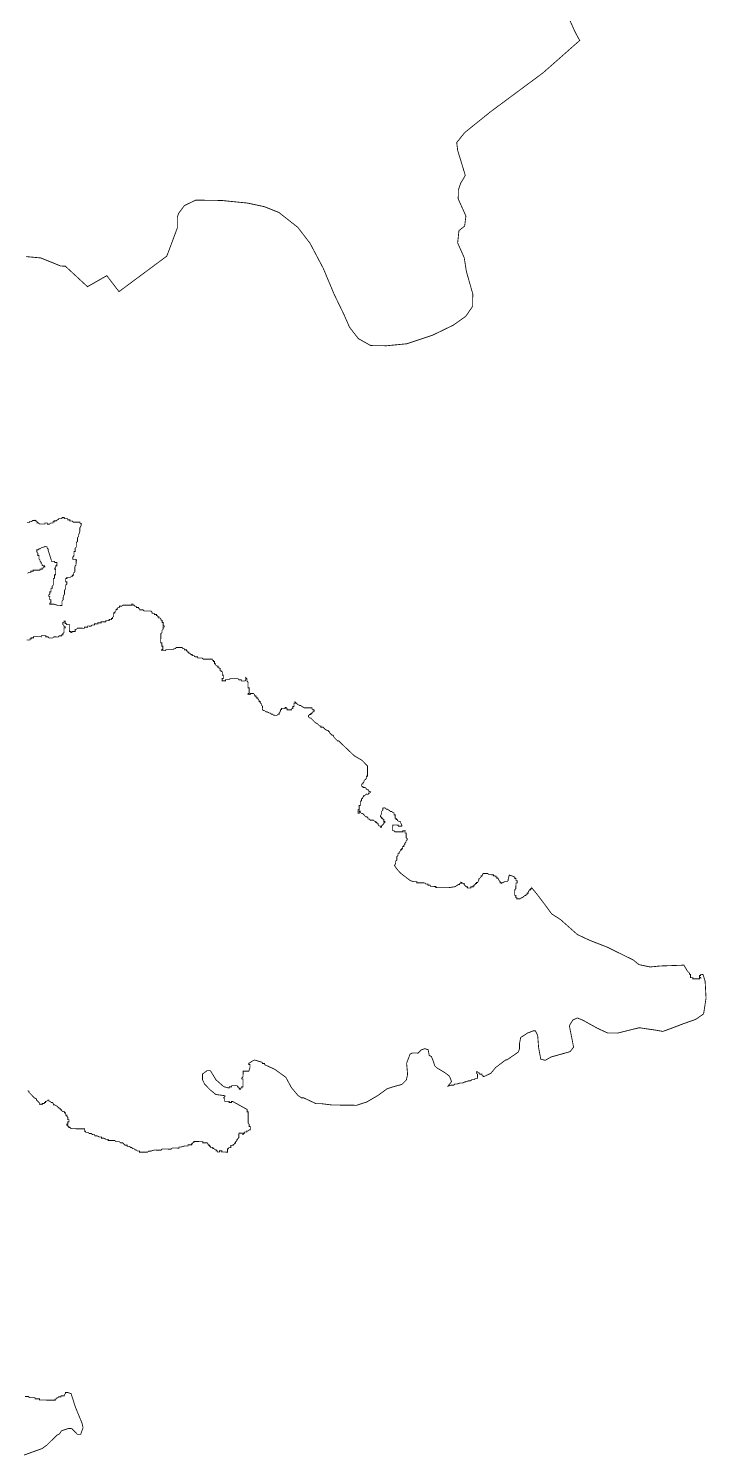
# Model space of a CAD drawing. Header units: metres. Extents: x 257673 to 289848, y 2129691 to 2228029.
# Drawn here: x 270750 to 273144, y 2138615 to 2143651 of the extents above; entities that cross this region are included whole.
import ezdxf

# ---------------------------------------------------------------- set-up
doc = ezdxf.new("R2010")
doc.units = ezdxf.units.M
doc.header["$MEASUREMENT"] = 0
doc.layers.add('HAZARDS LINE', color=1, linetype='Continuous')

msp = doc.modelspace()

# ---------------------------------------------------------------- linework, layer by layer
at = {"layer": 'HAZARDS LINE', "lineweight": 18}
for points in [[(272637.8, 2143732.6, 2.98, 2.98, 0), (272680.4, 2143638, 2.98, 2.98, 0), (272696.2, 2143609.1, 2.98, 2.98, 0), (272567.4, 2143495.3, 2.98, 2.98, 0), (272382.7, 2143358.4, 2.98, 2.98, 0), (272290.2, 2143284, 2.98, 2.98, 0), (272261.9, 2143248.6, 2.98, 2.98, 0), (272265.5, 2143220.7, 2.98, 2.98, 0), (272292.3, 2143132.8, 2.98, 2.98, 0), (272276, 2143105.2, 2.98, 2.98, 0), (272267.7, 2143081.4, 2.98, 2.98, 0), (272267.3, 2143049.6, 2.98, 2.98, 0), (272294.4, 2142989.5, 2.98, 2.98, 0), (272290, 2142953.8, 2.98, 2.98, 0), (272269.9, 2142938.1, 2.98, 2.98, 0), (272265.3, 2142894.4, 2.98, 2.98, 0), (272288.5, 2142842.4, 2.98, 2.98, 0), (272295.9, 2142794.6, 2.98, 2.98, 0), (272318.7, 2142714.7, 2.98, 2.98, 0), (272318.2, 2142670.9, 2.98, 2.98, 0), (272293.8, 2142635.4, 2.98, 2.98, 0), (272249.7, 2142604.2, 2.98, 2.98, 0), (272177.6, 2142569.3, 2.98, 2.98, 0), (272085.7, 2142538.6, 2.98, 2.98, 0), (272014, 2142531.6, 2.98, 2.98, 0), (271958.4, 2142532.3, 2.98, 2.98, 0), (271914.9, 2142556.7, 2.98, 2.98, 0), (271883.6, 2142596.9, 2.98, 2.98, 0), (271864.3, 2142640.9, 2.98, 2.98, 0), (271829.4, 2142713, 2.98, 2.98, 0), (271790.8, 2142805, 2.98, 2.98, 0), (271744.2, 2142893.1, 2.98, 2.98, 0), (271701.1, 2142949.4, 2.98, 2.98, 0), (271634.2, 2143002, 2.98, 2.98, 0), (271582.7, 2143022.5, 2.98, 2.98, 0), (271523.2, 2143035.2, 2.98, 2.98, 0), (271431.8, 2143044.4, 2.98, 2.98, 0), (271340.4, 2143045.5, 2.98, 2.98, 0), (271300.3, 2143026.1, 2.98, 2.98, 0), (271280.1, 2142998.6, 2.98, 2.98, 0), (271275.9, 2142986.7, 2.98, 2.98, 0), (271275.4, 2142946.9, 2.98, 2.98, 0), (271254.8, 2142891.4, 2.98, 2.98, 0), (271238.4, 2142847.9, 2.98, 2.98, 0), (271069.7, 2142722.7, 2.98, 2.98, 0), (271026.6, 2142779, 2.98, 2.98, 0), (270958.5, 2142740.1, 2.98, 2.98, 0), (270879.9, 2142812.7, 2.98, 2.98, 0), (270864, 2142812.9, 2.98, 2.98, 0), (270844.2, 2142821.1, 2.98, 2.98, 0), (270792.7, 2142841.7, 2.98, 2.98, 0), (270741.1, 2142846.3, 2.98, 2.98, 0)], [(270745, 2141907.2, 2.98, 2.98, 0), (270752.9, 2141907.1, 2.98, 2.98, 0), (270753, 2141911.1, 2.98, 2.98, 0), (270760.9, 2141911, 2.98, 2.98, 0), (270765, 2141914.9, 2.98, 2.98, 0), (270776.9, 2141914.8, 2.98, 2.98, 0), (270776.8, 2141910.8, 2.98, 2.98, 0), (270780.8, 2141910.8, 2.98, 2.98, 0), (270780.8, 2141906.8, 2.98, 2.98, 0), (270784.7, 2141906.7, 2.98, 2.98, 0), (270788.7, 2141902.7, 2.98, 2.98, 0), (270808.6, 2141902.5, 2.98, 2.98, 0), (270808.6, 2141906.4, 2.98, 2.98, 0), (270816.6, 2141906.3, 2.98, 2.98, 0), (270816.5, 2141902.3, 2.98, 2.98, 0), (270824.5, 2141902.2, 2.98, 2.98, 0), (270828.5, 2141906.2, 2.98, 2.98, 0), (270836.4, 2141906.1, 2.98, 2.98, 0), (270836.5, 2141910.1, 2.98, 2.98, 0), (270840.5, 2141910, 2.98, 2.98, 0), (270840.5, 2141914, 2.98, 2.98, 0), (270848.5, 2141913.9, 2.98, 2.98, 0), (270852.5, 2141917.8, 2.98, 2.98, 0), (270856.5, 2141917.8, 2.98, 2.98, 0), (270856.5, 2141921.7, 2.98, 2.98, 0), (270868.5, 2141921.6, 2.98, 2.98, 0), (270868.5, 2141925.6, 2.98, 2.98, 0), (270876.5, 2141925.5, 2.98, 2.98, 0), (270876.4, 2141921.5, 2.98, 2.98, 0), (270888.4, 2141921.3, 2.98, 2.98, 0), (270888.3, 2141917.3, 2.98, 2.98, 0), (270896.3, 2141917.2, 2.98, 2.98, 0), (270896.2, 2141913.3, 2.98, 2.98, 0), (270904.2, 2141913.2, 2.98, 2.98, 0), (270908.1, 2141909.1, 2.98, 2.98, 0), (270932, 2141908.8, 2.98, 2.98, 0), (270931.9, 2141904.8, 2.98, 2.98, 0), (270935.9, 2141904.8, 2.98, 2.98, 0), (270935.8, 2141896.8, 2.98, 2.98, 0), (270931.7, 2141888.9, 2.98, 2.98, 0), (270931.6, 2141877, 2.98, 2.98, 0), (270927.4, 2141865.1, 2.98, 2.98, 0), (270927.4, 2141861.1, 2.98, 2.98, 0), (270923.3, 2141853.2, 2.98, 2.98, 0), (270923.1, 2141841.3, 2.98, 2.98, 0), (270919.1, 2141837.4, 2.98, 2.98, 0), (270918.9, 2141821.5, 2.98, 2.98, 0), (270914.9, 2141817.5, 2.98, 2.98, 0), (270914.7, 2141805.6, 2.98, 2.98, 0), (270910.7, 2141805.7, 2.98, 2.98, 0), (270910.5, 2141789.7, 2.98, 2.98, 0), (270906.5, 2141785.8, 2.98, 2.98, 0), (270906.4, 2141777.9, 2.98, 2.98, 0), (270918.3, 2141777.7, 2.98, 2.98, 0), (270918.1, 2141757.8, 2.98, 2.98, 0), (270914.1, 2141753.9, 2.98, 2.98, 0), (270913.8, 2141734, 2.98, 2.98, 0), (270909.8, 2141730.1, 2.98, 2.98, 0), (270909.7, 2141722.1, 2.98, 2.98, 0), (270905.7, 2141722.2, 2.98, 2.98, 0), (270905.7, 2141718.2, 2.98, 2.98, 0), (270901.7, 2141718.2, 2.98, 2.98, 0), (270897.6, 2141714.3, 2.98, 2.98, 0), (270885.7, 2141714.5, 2.98, 2.98, 0), (270885.7, 2141710.5, 2.98, 2.98, 0), (270881.7, 2141710.5, 2.98, 2.98, 0), (270881.5, 2141698.6, 2.98, 2.98, 0), (270885.5, 2141698.5, 2.98, 2.98, 0), (270885.4, 2141690.6, 2.98, 2.98, 0), (270881.4, 2141686.7, 2.98, 2.98, 0), (270881.2, 2141674.7, 2.98, 2.98, 0), (270877.1, 2141666.8, 2.98, 2.98, 0), (270877, 2141654.9, 2.98, 2.98, 0), (270872.9, 2141647, 2.98, 2.98, 0), (270872.8, 2141635, 2.98, 2.98, 0), (270868.7, 2141631.1, 2.98, 2.98, 0), (270868.5, 2141615.2, 2.98, 2.98, 0), (270852.6, 2141615.4, 2.98, 2.98, 0), (270840.7, 2141619.5, 2.98, 2.98, 0), (270824.8, 2141619.7, 2.98, 2.98, 0), (270824.9, 2141623.7, 2.98, 2.98, 0), (270828.9, 2141623.7, 2.98, 2.98, 0), (270829, 2141635.6, 2.98, 2.98, 0), (270825, 2141635.7, 2.98, 2.98, 0), (270825.2, 2141647.6, 2.98, 2.98, 0), (270821.2, 2141647.6, 2.98, 2.98, 0), (270821.3, 2141651.6, 2.98, 2.98, 0), (270825.3, 2141655.5, 2.98, 2.98, 0), (270825.4, 2141663.5, 2.98, 2.98, 0), (270829.4, 2141663.5, 2.98, 2.98, 0), (270829.5, 2141675.4, 2.98, 2.98, 0), (270833.5, 2141675.3, 2.98, 2.98, 0), (270833.6, 2141683.3, 2.98, 2.98, 0), (270837.6, 2141687.2, 2.98, 2.98, 0), (270837.9, 2141711.1, 2.98, 2.98, 0), (270841.9, 2141711, 2.98, 2.98, 0), (270842.1, 2141723, 2.98, 2.98, 0), (270846, 2141722.9, 2.98, 2.98, 0), (270846.3, 2141742.8, 2.98, 2.98, 0), (270842.3, 2141742.9, 2.98, 2.98, 0), (270842.4, 2141746.8, 2.98, 2.98, 0), (270846.3, 2141746.8, 2.98, 2.98, 0), (270846.4, 2141754.7, 2.98, 2.98, 0), (270850.4, 2141754.7, 2.98, 2.98, 0), (270850.6, 2141766.6, 2.98, 2.98, 0), (270842.6, 2141766.7, 2.98, 2.98, 0), (270842.7, 2141770.7, 2.98, 2.98, 0), (270830.7, 2141770.9, 2.98, 2.98, 0), (270830.8, 2141774.8, 2.98, 2.98, 0), (270827, 2141786.8, 2.98, 2.98, 0), (270819.3, 2141810.8, 2.98, 2.98, 0), (270819.4, 2141814.8, 2.98, 2.98, 0), (270815.4, 2141818.8, 2.98, 2.98, 0), (270815.5, 2141822.8, 2.98, 2.98, 0), (270807.5, 2141822.9, 2.98, 2.98, 0), (270799.5, 2141819, 2.98, 2.98, 0), (270795.6, 2141819.1, 2.98, 2.98, 0), (270791.5, 2141815.1, 2.98, 2.98, 0), (270787.5, 2141815.2, 2.98, 2.98, 0), (270783.5, 2141811.3, 2.98, 2.98, 0), (270779.5, 2141811.3, 2.98, 2.98, 0), (270779.4, 2141803.4, 2.98, 2.98, 0), (270783.4, 2141799.3, 2.98, 2.98, 0), (270783.3, 2141791.4, 2.98, 2.98, 0), (270787.2, 2141791.3, 2.98, 2.98, 0), (270787.1, 2141779.4, 2.98, 2.98, 0), (270791, 2141775.4, 2.98, 2.98, 0), (270791, 2141771.4, 2.98, 2.98, 0), (270794.9, 2141767.3, 2.98, 2.98, 0), (270794.8, 2141763.4, 2.98, 2.98, 0), (270798.8, 2141759.3, 2.98, 2.98, 0), (270798.7, 2141755.4, 2.98, 2.98, 0), (270806.7, 2141755.3, 2.98, 2.98, 0), (270806.6, 2141751.3, 2.98, 2.98, 0), (270802.6, 2141751.3, 2.98, 2.98, 0), (270802.6, 2141747.4, 2.98, 2.98, 0), (270798.6, 2141747.4, 2.98, 2.98, 0), (270798.6, 2141743.4, 2.98, 2.98, 0), (270790.6, 2141743.5, 2.98, 2.98, 0), (270790.6, 2141739.5, 2.98, 2.98, 0), (270766.7, 2141739.9, 2.98, 2.98, 0), (270766.6, 2141735.9, 2.98, 2.98, 0), (270758.7, 2141736, 2.98, 2.98, 0), (270758.6, 2141732, 2.98, 2.98, 0), (270750.7, 2141732.1, 2.98, 2.98, 0), (270746.7, 2141728.2, 2.98, 2.98, 0)], [(270743.6, 2141493.5, 2.98, 2.98, 0), (270755.6, 2141493.3, 2.98, 2.98, 0), (270755.6, 2141497.3, 2.98, 2.98, 0), (270759.6, 2141497.2, 2.98, 2.98, 0), (270759.7, 2141501.2, 2.98, 2.98, 0), (270767.6, 2141501.1, 2.98, 2.98, 0), (270767.7, 2141505.1, 2.98, 2.98, 0), (270795.5, 2141504.7, 2.98, 2.98, 0), (270795.6, 2141508.7, 2.98, 2.98, 0), (270811.5, 2141508.5, 2.98, 2.98, 0), (270811.4, 2141504.5, 2.98, 2.98, 0), (270819.4, 2141504.4, 2.98, 2.98, 0), (270823.3, 2141500.4, 2.98, 2.98, 0), (270835.2, 2141500.2, 2.98, 2.98, 0), (270839.3, 2141504.2, 2.98, 2.98, 0), (270855.2, 2141504, 2.98, 2.98, 0), (270859.2, 2141507.9, 2.98, 2.98, 0), (270867.2, 2141507.8, 2.98, 2.98, 0), (270867.2, 2141511.8, 2.98, 2.98, 0), (270871.2, 2141511.7, 2.98, 2.98, 0), (270871.2, 2141515.7, 2.98, 2.98, 0), (270875.3, 2141519.6, 2.98, 2.98, 0), (270875.5, 2141535.5, 2.98, 2.98, 0), (270879.4, 2141535.5, 2.98, 2.98, 0), (270879.5, 2141539.5, 2.98, 2.98, 0), (270875.5, 2141539.5, 2.98, 2.98, 0), (270875.6, 2141543.5, 2.98, 2.98, 0), (270871.6, 2141547.5, 2.98, 2.98, 0), (270871.7, 2141555.5, 2.98, 2.98, 0), (270875.7, 2141555.4, 2.98, 2.98, 0), (270875.8, 2141559.4, 2.98, 2.98, 0), (270879.7, 2141559.4, 2.98, 2.98, 0), (270879.6, 2141551.4, 2.98, 2.98, 0), (270883.6, 2141551.4, 2.98, 2.98, 0), (270883.6, 2141547.4, 2.98, 2.98, 0), (270895.5, 2141547.2, 2.98, 2.98, 0), (270895.2, 2141523.4, 2.98, 2.98, 0), (270899.2, 2141523.3, 2.98, 2.98, 0), (270899.1, 2141519.3, 2.98, 2.98, 0), (270903.1, 2141519.3, 2.98, 2.98, 0), (270903.2, 2141523.3, 2.98, 2.98, 0), (270915.1, 2141523.1, 2.98, 2.98, 0), (270915.2, 2141531.1, 2.98, 2.98, 0), (270919.2, 2141531, 2.98, 2.98, 0), (270923.2, 2141534.9, 2.98, 2.98, 0), (270947.1, 2141534.6, 2.98, 2.98, 0), (270947.1, 2141538.6, 2.98, 2.98, 0), (270959, 2141538.5, 2.98, 2.98, 0), (270959.1, 2141542.4, 2.98, 2.98, 0), (270971, 2141542.3, 2.98, 2.98, 0), (270975.1, 2141546.2, 2.98, 2.98, 0), (270983, 2141546.1, 2.98, 2.98, 0), (270983.1, 2141550.1, 2.98, 2.98, 0), (270995, 2141549.9, 2.98, 2.98, 0), (270995, 2141553.9, 2.98, 2.98, 0), (271007, 2141553.8, 2.98, 2.98, 0), (271007, 2141557.7, 2.98, 2.98, 0), (271022.9, 2141557.5, 2.98, 2.98, 0), (271023, 2141561.5, 2.98, 2.98, 0), (271034.9, 2141561.4, 2.98, 2.98, 0), (271035, 2141565.3, 2.98, 2.98, 0), (271042.9, 2141565.2, 2.98, 2.98, 0), (271043, 2141569.2, 2.98, 2.98, 0), (271047, 2141569.2, 2.98, 2.98, 0), (271047, 2141573.1, 2.98, 2.98, 0), (271051, 2141577.1, 2.98, 2.98, 0), (271051.2, 2141589, 2.98, 2.98, 0), (271055.2, 2141588.9, 2.98, 2.98, 0), (271055.2, 2141592.9, 2.98, 2.98, 0), (271059.2, 2141596.9, 2.98, 2.98, 0), (271059.3, 2141600.8, 2.98, 2.98, 0), (271063.3, 2141600.8, 2.98, 2.98, 0), (271063.3, 2141604.8, 2.98, 2.98, 0), (271067.4, 2141608.7, 2.98, 2.98, 0), (271071.3, 2141608.6, 2.98, 2.98, 0), (271071.4, 2141612.6, 2.98, 2.98, 0), (271079.3, 2141612.5, 2.98, 2.98, 0), (271083.4, 2141616.4, 2.98, 2.98, 0), (271115.2, 2141616, 2.98, 2.98, 0), (271115.2, 2141620, 2.98, 2.98, 0), (271119.2, 2141620, 2.98, 2.98, 0), (271119.2, 2141616, 2.98, 2.98, 0), (271123.1, 2141615.9, 2.98, 2.98, 0), (271127.1, 2141611.9, 2.98, 2.98, 0), (271131, 2141611.8, 2.98, 2.98, 0), (271131, 2141607.9, 2.98, 2.98, 0), (271139, 2141607.8, 2.98, 2.98, 0), (271138.9, 2141603.8, 2.98, 2.98, 0), (271142.9, 2141603.7, 2.98, 2.98, 0), (271142.8, 2141599.8, 2.98, 2.98, 0), (271154.8, 2141599.6, 2.98, 2.98, 0), (271158.7, 2141595.6, 2.98, 2.98, 0), (271182.6, 2141595.3, 2.98, 2.98, 0), (271186.5, 2141591.2, 2.98, 2.98, 0), (271186.4, 2141587.3, 2.98, 2.98, 0), (271194.4, 2141587.2, 2.98, 2.98, 0), (271194.3, 2141583.2, 2.98, 2.98, 0), (271202.3, 2141583.1, 2.98, 2.98, 0), (271202.2, 2141579.1, 2.98, 2.98, 0), (271206.2, 2141579.1, 2.98, 2.98, 0), (271206.2, 2141575.1, 2.98, 2.98, 0), (271210.1, 2141575, 2.98, 2.98, 0), (271210.1, 2141571, 2.98, 2.98, 0), (271214.1, 2141571, 2.98, 2.98, 0), (271218, 2141567, 2.98, 2.98, 0), (271217.9, 2141563, 2.98, 2.98, 0), (271221.9, 2141562.9, 2.98, 2.98, 0), (271221.8, 2141555, 2.98, 2.98, 0), (271225.8, 2141554.9, 2.98, 2.98, 0), (271225.6, 2141543, 2.98, 2.98, 0), (271229.6, 2141542.9, 2.98, 2.98, 0), (271229.6, 2141539, 2.98, 2.98, 0), (271225.6, 2141539, 2.98, 2.98, 0), (271225.5, 2141531.1, 2.98, 2.98, 0), (271221.5, 2141527.1, 2.98, 2.98, 0), (271221.4, 2141519.2, 2.98, 2.98, 0), (271217.3, 2141515.3, 2.98, 2.98, 0), (271216.9, 2141483.4, 2.98, 2.98, 0), (271220.9, 2141483.4, 2.98, 2.98, 0), (271220.7, 2141471.4, 2.98, 2.98, 0), (271224.7, 2141471.4, 2.98, 2.98, 0), (271224.6, 2141459.5, 2.98, 2.98, 0), (271220.6, 2141459.5, 2.98, 2.98, 0), (271220.5, 2141455.5, 2.98, 2.98, 0), (271232.5, 2141455.4, 2.98, 2.98, 0), (271236.5, 2141459.3, 2.98, 2.98, 0), (271260.4, 2141459, 2.98, 2.98, 0), (271264.4, 2141462.9, 2.98, 2.98, 0), (271268.4, 2141462.9, 2.98, 2.98, 0), (271272.4, 2141466.8, 2.98, 2.98, 0), (271292.3, 2141466.5, 2.98, 2.98, 0), (271296.2, 2141462.5, 2.98, 2.98, 0), (271300.2, 2141462.5, 2.98, 2.98, 0), (271300.1, 2141458.5, 2.98, 2.98, 0), (271308.1, 2141458.4, 2.98, 2.98, 0), (271308.1, 2141454.4, 2.98, 2.98, 0), (271312, 2141454.4, 2.98, 2.98, 0), (271312, 2141450.4, 2.98, 2.98, 0), (271316, 2141450.3, 2.98, 2.98, 0), (271315.9, 2141446.3, 2.98, 2.98, 0), (271319.9, 2141446.3, 2.98, 2.98, 0), (271323.8, 2141442.3, 2.98, 2.98, 0), (271327.8, 2141442.2, 2.98, 2.98, 0), (271327.7, 2141438.2, 2.98, 2.98, 0), (271335.7, 2141438.1, 2.98, 2.98, 0), (271335.6, 2141434.2, 2.98, 2.98, 0), (271347.6, 2141434, 2.98, 2.98, 0), (271347.5, 2141430, 2.98, 2.98, 0), (271363.4, 2141429.8, 2.98, 2.98, 0), (271367.4, 2141425.8, 2.98, 2.98, 0), (271399.2, 2141425.4, 2.98, 2.98, 0), (271399.1, 2141421.4, 2.98, 2.98, 0), (271403.1, 2141421.4, 2.98, 2.98, 0), (271403.1, 2141417.4, 2.98, 2.98, 0), (271407, 2141417.3, 2.98, 2.98, 0), (271406.9, 2141409.4, 2.98, 2.98, 0), (271410.9, 2141409.3, 2.98, 2.98, 0), (271410.9, 2141405.3, 2.98, 2.98, 0), (271414.8, 2141401.3, 2.98, 2.98, 0), (271418.8, 2141401.3, 2.98, 2.98, 0), (271418.7, 2141397.3, 2.98, 2.98, 0), (271422.7, 2141397.2, 2.98, 2.98, 0), (271422.6, 2141393.3, 2.98, 2.98, 0), (271426.6, 2141393.2, 2.98, 2.98, 0), (271426.5, 2141385.2, 2.98, 2.98, 0), (271430.5, 2141385.2, 2.98, 2.98, 0), (271430.4, 2141381.2, 2.98, 2.98, 0), (271434.4, 2141381.2, 2.98, 2.98, 0), (271434.3, 2141369.2, 2.98, 2.98, 0), (271438.2, 2141369.2, 2.98, 2.98, 0), (271438.1, 2141357.2, 2.98, 2.98, 0), (271434.1, 2141357.3, 2.98, 2.98, 0), (271434, 2141349.3, 2.98, 2.98, 0), (271445.9, 2141349.2, 2.98, 2.98, 0), (271446, 2141353.2, 2.98, 2.98, 0), (271457.9, 2141353, 2.98, 2.98, 0), (271462, 2141356.9, 2.98, 2.98, 0), (271489.8, 2141356.6, 2.98, 2.98, 0), (271493.7, 2141352.6, 2.98, 2.98, 0), (271501.7, 2141352.5, 2.98, 2.98, 0), (271501.6, 2141348.5, 2.98, 2.98, 0), (271513.6, 2141348.3, 2.98, 2.98, 0), (271517.6, 2141352.3, 2.98, 2.98, 0), (271517.7, 2141360.2, 2.98, 2.98, 0), (271521.6, 2141356.2, 2.98, 2.98, 0), (271521.5, 2141348.2, 2.98, 2.98, 0), (271525.4, 2141344.2, 2.98, 2.98, 0), (271525.2, 2141324.3, 2.98, 2.98, 0), (271529.2, 2141324.3, 2.98, 2.98, 0), (271528.9, 2141304.4, 2.98, 2.98, 0), (271524.9, 2141304.4, 2.98, 2.98, 0), (271524.9, 2141300.4, 2.98, 2.98, 0), (271532.8, 2141300.3, 2.98, 2.98, 0), (271532.9, 2141304.3, 2.98, 2.98, 0), (271544.8, 2141304.2, 2.98, 2.98, 0), (271548.7, 2141300.1, 2.98, 2.98, 0), (271548.7, 2141296.2, 2.98, 2.98, 0), (271552.7, 2141296.1, 2.98, 2.98, 0), (271552.6, 2141292.1, 2.98, 2.98, 0), (271556.6, 2141292.1, 2.98, 2.98, 0), (271556.5, 2141288.1, 2.98, 2.98, 0), (271560.5, 2141288, 2.98, 2.98, 0), (271560.5, 2141284.1, 2.98, 2.98, 0), (271564.4, 2141280, 2.98, 2.98, 0), (271564.4, 2141276.1, 2.98, 2.98, 0), (271568.3, 2141276, 2.98, 2.98, 0), (271568.3, 2141272, 2.98, 2.98, 0), (271572.2, 2141268, 2.98, 2.98, 0), (271572.2, 2141264, 2.98, 2.98, 0), (271576.1, 2141260, 2.98, 2.98, 0), (271575.9, 2141248.1, 2.98, 2.98, 0), (271579.9, 2141244, 2.98, 2.98, 0), (271583.8, 2141244, 2.98, 2.98, 0), (271587.8, 2141239.9, 2.98, 2.98, 0), (271591.7, 2141239.9, 2.98, 2.98, 0), (271599.6, 2141235.8, 2.98, 2.98, 0), (271603.6, 2141235.8, 2.98, 2.98, 0), (271607.5, 2141231.7, 2.98, 2.98, 0), (271611.5, 2141231.7, 2.98, 2.98, 0), (271615.4, 2141227.7, 2.98, 2.98, 0), (271627.4, 2141227.5, 2.98, 2.98, 0), (271631.4, 2141231.4, 2.98, 2.98, 0), (271635.4, 2141231.4, 2.98, 2.98, 0), (271635.5, 2141239.3, 2.98, 2.98, 0), (271639.5, 2141239.3, 2.98, 2.98, 0), (271639.6, 2141247.2, 2.98, 2.98, 0), (271643.5, 2141247.2, 2.98, 2.98, 0), (271643.6, 2141251.2, 2.98, 2.98, 0), (271655.5, 2141251, 2.98, 2.98, 0), (271655.6, 2141255, 2.98, 2.98, 0), (271659.6, 2141254.9, 2.98, 2.98, 0), (271659.5, 2141251, 2.98, 2.98, 0), (271663.5, 2141250.9, 2.98, 2.98, 0), (271663.4, 2141246.9, 2.98, 2.98, 0), (271679.3, 2141246.7, 2.98, 2.98, 0), (271679.4, 2141250.7, 2.98, 2.98, 0), (271683.4, 2141250.7, 2.98, 2.98, 0), (271683.5, 2141258.6, 2.98, 2.98, 0), (271687.5, 2141258.6, 2.98, 2.98, 0), (271687.6, 2141270.5, 2.98, 2.98, 0), (271691.6, 2141270.4, 2.98, 2.98, 0), (271691.6, 2141274.4, 2.98, 2.98, 0), (271699.5, 2141266.4, 2.98, 2.98, 0), (271707.4, 2141262.3, 2.98, 2.98, 0), (271711.4, 2141262.2, 2.98, 2.98, 0), (271715.3, 2141258.2, 2.98, 2.98, 0), (271719.3, 2141258.2, 2.98, 2.98, 0), (271719.2, 2141254.2, 2.98, 2.98, 0), (271751, 2141253.8, 2.98, 2.98, 0), (271751, 2141249.8, 2.98, 2.98, 0), (271758.9, 2141245.7, 2.98, 2.98, 0), (271758.8, 2141241.7, 2.98, 2.98, 0), (271754.9, 2141241.8, 2.98, 2.98, 0), (271754.8, 2141237.8, 2.98, 2.98, 0), (271750.8, 2141237.9, 2.98, 2.98, 0), (271750.8, 2141233.9, 2.98, 2.98, 0), (271746.8, 2141233.9, 2.98, 2.98, 0), (271746.8, 2141230, 2.98, 2.98, 0), (271742.8, 2141230, 2.98, 2.98, 0), (271738.8, 2141226.1, 2.98, 2.98, 0), (271738.7, 2141222.1, 2.98, 2.98, 0), (271742.6, 2141218.1, 2.98, 2.98, 0), (271746.6, 2141218, 2.98, 2.98, 0), (271750.5, 2141214, 2.98, 2.98, 0), (271758.4, 2141205.9, 2.98, 2.98, 0), (271762.3, 2141201.9, 2.98, 2.98, 0), (271770.2, 2141197.8, 2.98, 2.98, 0), (271774.1, 2141193.8, 2.98, 2.98, 0), (271778.1, 2141189.8, 2.98, 2.98, 0), (271782, 2141189.7, 2.98, 2.98, 0), (271782, 2141185.7, 2.98, 2.98, 0), (271790, 2141185.6, 2.98, 2.98, 0), (271797.8, 2141177.6, 2.98, 2.98, 0), (271805.7, 2141173.5, 2.98, 2.98, 0), (271809.7, 2141173.4, 2.98, 2.98, 0), (271809.6, 2141169.5, 2.98, 2.98, 0), (271813.6, 2141169.4, 2.98, 2.98, 0), (271813.6, 2141165.4, 2.98, 2.98, 0), (271817.5, 2141161.4, 2.98, 2.98, 0), (271821.4, 2141157.4, 2.98, 2.98, 0), (271825.4, 2141157.3, 2.98, 2.98, 0), (271829.3, 2141149.3, 2.98, 2.98, 0), (271837.1, 2141141.3, 2.98, 2.98, 0), (271841, 2141137.2, 2.98, 2.98, 0), (271845, 2141137.2, 2.98, 2.98, 0), (271900, 2141084.8, 2.98, 2.98, 0), (271927.7, 2141068.5, 2.98, 2.98, 0), (271947.3, 2141048.3, 2.98, 2.98, 0), (271946.9, 2141012.5, 2.98, 2.98, 0), (271942.9, 2141012.6, 2.98, 2.98, 0), (271942.8, 2141004.6, 2.98, 2.98, 0), (271938.8, 2141000.7, 2.98, 2.98, 0), (271934.7, 2140996.8, 2.98, 2.98, 0), (271934.7, 2140992.8, 2.98, 2.98, 0), (271930.6, 2140988.9, 2.98, 2.98, 0), (271930.6, 2140984.9, 2.98, 2.98, 0), (271926.6, 2140984.9, 2.98, 2.98, 0), (271926.5, 2140977, 2.98, 2.98, 0), (271930.5, 2140976.9, 2.98, 2.98, 0), (271930.4, 2140973, 2.98, 2.98, 0), (271938.4, 2140972.9, 2.98, 2.98, 0), (271946.3, 2140964.8, 2.98, 2.98, 0), (271950.2, 2140964.7, 2.98, 2.98, 0), (271950.2, 2140960.8, 2.98, 2.98, 0), (271958.1, 2140956.7, 2.98, 2.98, 0), (271954.1, 2140952.8, 2.98, 2.98, 0), (271950.1, 2140952.8, 2.98, 2.98, 0), (271950, 2140948.8, 2.98, 2.98, 0), (271942.1, 2140948.9, 2.98, 2.98, 0), (271938, 2140945, 2.98, 2.98, 0), (271934.1, 2140945.1, 2.98, 2.98, 0), (271934, 2140941.1, 2.98, 2.98, 0), (271930, 2140937.2, 2.98, 2.98, 0), (271929.9, 2140933.2, 2.98, 2.98, 0), (271926, 2140933.2, 2.98, 2.98, 0), (271925.9, 2140925.3, 2.98, 2.98, 0), (271921.9, 2140925.3, 2.98, 2.98, 0), (271921.7, 2140909.4, 2.98, 2.98, 0), (271917.7, 2140909.5, 2.98, 2.98, 0), (271917.5, 2140893.5, 2.98, 2.98, 0), (271913.5, 2140893.6, 2.98, 2.98, 0), (271913.4, 2140881.7, 2.98, 2.98, 0), (271917.3, 2140881.6, 2.98, 2.98, 0), (271917.4, 2140889.6, 2.98, 2.98, 0), (271921.4, 2140889.5, 2.98, 2.98, 0), (271921.4, 2140885.5, 2.98, 2.98, 0), (271925.3, 2140881.5, 2.98, 2.98, 0), (271929.3, 2140881.5, 2.98, 2.98, 0), (271933.2, 2140877.4, 2.98, 2.98, 0), (271937.1, 2140873.4, 2.98, 2.98, 0), (271941.1, 2140869.4, 2.98, 2.98, 0), (271945, 2140869.3, 2.98, 2.98, 0), (271949, 2140865.3, 2.98, 2.98, 0), (271948.9, 2140861.3, 2.98, 2.98, 0), (271952.9, 2140861.3, 2.98, 2.98, 0), (271956.8, 2140857.2, 2.98, 2.98, 0), (271968.7, 2140857.1, 2.98, 2.98, 0), (271972.7, 2140853.1, 2.98, 2.98, 0), (271976.6, 2140853, 2.98, 2.98, 0), (271976.6, 2140849, 2.98, 2.98, 0), (271980.6, 2140849, 2.98, 2.98, 0), (271980.5, 2140845, 2.98, 2.98, 0), (271984.5, 2140844.9, 2.98, 2.98, 0), (271984.4, 2140841, 2.98, 2.98, 0), (271988.4, 2140836.9, 2.98, 2.98, 0), (271992.4, 2140836.9, 2.98, 2.98, 0), (271992.3, 2140832.9, 2.98, 2.98, 0), (271996.3, 2140832.9, 2.98, 2.98, 0), (271996.3, 2140836.8, 2.98, 2.98, 0), (272004.4, 2140844.7, 2.98, 2.98, 0), (272004.4, 2140848.7, 2.98, 2.98, 0), (272008.4, 2140848.6, 2.98, 2.98, 0), (272008.5, 2140852.6, 2.98, 2.98, 0), (272004.5, 2140852.6, 2.98, 2.98, 0), (272004.6, 2140860.6, 2.98, 2.98, 0), (272000.6, 2140860.7, 2.98, 2.98, 0), (272000.7, 2140864.6, 2.98, 2.98, 0), (271996.7, 2140864.7, 2.98, 2.98, 0), (271996.7, 2140868.7, 2.98, 2.98, 0), (271992.8, 2140868.7, 2.98, 2.98, 0), (271992.8, 2140872.7, 2.98, 2.98, 0), (271996.9, 2140880.6, 2.98, 2.98, 0), (271997, 2140888.6, 2.98, 2.98, 0), (272001, 2140892.5, 2.98, 2.98, 0), (272001.1, 2140900.4, 2.98, 2.98, 0), (272009.1, 2140900.3, 2.98, 2.98, 0), (272013, 2140896.3, 2.98, 2.98, 0), (272017, 2140896.3, 2.98, 2.98, 0), (272028.8, 2140888.1, 2.98, 2.98, 0), (272032.8, 2140888.1, 2.98, 2.98, 0), (272036.7, 2140884.1, 2.98, 2.98, 0), (272040.7, 2140884, 2.98, 2.98, 0), (272040.6, 2140876.1, 2.98, 2.98, 0), (272044.6, 2140876, 2.98, 2.98, 0), (272044.4, 2140864.1, 2.98, 2.98, 0), (272048.4, 2140864, 2.98, 2.98, 0), (272048.3, 2140860, 2.98, 2.98, 0), (272052.3, 2140860, 2.98, 2.98, 0), (272052.3, 2140856, 2.98, 2.98, 0), (272060.2, 2140851.9, 2.98, 2.98, 0), (272064.2, 2140851.9, 2.98, 2.98, 0), (272064.1, 2140847.9, 2.98, 2.98, 0), (272068, 2140839.9, 2.98, 2.98, 0), (272067.9, 2140835.9, 2.98, 2.98, 0), (272056, 2140836.1, 2.98, 2.98, 0), (272056, 2140840, 2.98, 2.98, 0), (272036.2, 2140840.3, 2.98, 2.98, 0), (272035.9, 2140820.4, 2.98, 2.98, 0), (272039.9, 2140820.4, 2.98, 2.98, 0), (272043.8, 2140816.3, 2.98, 2.98, 0), (272071.6, 2140816, 2.98, 2.98, 0), (272071.7, 2140820, 2.98, 2.98, 0), (272079.7, 2140819.9, 2.98, 2.98, 0), (272079.6, 2140811.9, 2.98, 2.98, 0), (272083.5, 2140811.8, 2.98, 2.98, 0), (272083.3, 2140795.9, 2.98, 2.98, 0), (272087.3, 2140791.9, 2.98, 2.98, 0), (272087.2, 2140787.9, 2.98, 2.98, 0), (272083.2, 2140784, 2.98, 2.98, 0), (272083.1, 2140780, 2.98, 2.98, 0), (272079.1, 2140776.1, 2.98, 2.98, 0), (272079, 2140772.1, 2.98, 2.98, 0), (272075, 2140768.2, 2.98, 2.98, 0), (272075, 2140764.2, 2.98, 2.98, 0), (272071, 2140764.3, 2.98, 2.98, 0), (272070.9, 2140756.3, 2.98, 2.98, 0), (272066.9, 2140756.4, 2.98, 2.98, 0), (272066.9, 2140752.4, 2.98, 2.98, 0), (272062.9, 2140752.4, 2.98, 2.98, 0), (272062.8, 2140748.4, 2.98, 2.98, 0), (272058.8, 2140744.5, 2.98, 2.98, 0), (272058.7, 2140740.5, 2.98, 2.98, 0), (272054.8, 2140740.6, 2.98, 2.98, 0), (272054.7, 2140732.6, 2.98, 2.98, 0), (272050.6, 2140728.7, 2.98, 2.98, 0), (272050.5, 2140716.8, 2.98, 2.98, 0), (272046.5, 2140712.8, 2.98, 2.98, 0), (272046.4, 2140704.9, 2.98, 2.98, 0), (272042.3, 2140697, 2.98, 2.98, 0), (272054, 2140680.9, 2.98, 2.98, 0), (272065.8, 2140668.8, 2.98, 2.98, 0), (272081.5, 2140656.7, 2.98, 2.98, 0), (272097.3, 2140644.6, 2.98, 2.98, 0), (272109.2, 2140640.4, 2.98, 2.98, 0), (272121.1, 2140640.3, 2.98, 2.98, 0), (272121.1, 2140636.3, 2.98, 2.98, 0), (272148.9, 2140635.9, 2.98, 2.98, 0), (272152.8, 2140631.9, 2.98, 2.98, 0), (272160.8, 2140631.8, 2.98, 2.98, 0), (272160.7, 2140627.8, 2.98, 2.98, 0), (272168.7, 2140627.7, 2.98, 2.98, 0), (272168.6, 2140623.8, 2.98, 2.98, 0), (272188.5, 2140623.5, 2.98, 2.98, 0), (272188.5, 2140619.5, 2.98, 2.98, 0), (272232.2, 2140619, 2.98, 2.98, 0), (272256.1, 2140622.6, 2.98, 2.98, 0), (272268.2, 2140630.4, 2.98, 2.98, 0), (272272.2, 2140630.4, 2.98, 2.98, 0), (272272.2, 2140634.4, 2.98, 2.98, 0), (272276.2, 2140634.3, 2.98, 2.98, 0), (272276.2, 2140638.3, 2.98, 2.98, 0), (272280.2, 2140638.2, 2.98, 2.98, 0), (272280.2, 2140634.3, 2.98, 2.98, 0), (272288.1, 2140634.2, 2.98, 2.98, 0), (272288.1, 2140630.2, 2.98, 2.98, 0), (272292, 2140626.2, 2.98, 2.98, 0), (272295.9, 2140622.1, 2.98, 2.98, 0), (272299.9, 2140622.1, 2.98, 2.98, 0), (272299.9, 2140618.1, 2.98, 2.98, 0), (272311.8, 2140617.9, 2.98, 2.98, 0), (272311.8, 2140621.9, 2.98, 2.98, 0), (272319.8, 2140621.8, 2.98, 2.98, 0), (272319.8, 2140625.8, 2.98, 2.98, 0), (272323.8, 2140625.7, 2.98, 2.98, 0), (272323.9, 2140629.7, 2.98, 2.98, 0), (272327.8, 2140629.7, 2.98, 2.98, 0), (272327.9, 2140633.6, 2.98, 2.98, 0), (272331.9, 2140633.6, 2.98, 2.98, 0), (272331.9, 2140637.6, 2.98, 2.98, 0), (272335.9, 2140637.5, 2.98, 2.98, 0), (272340, 2140645.4, 2.98, 2.98, 0), (272340, 2140649.4, 2.98, 2.98, 0), (272348.1, 2140657.3, 2.98, 2.98, 0), (272348.1, 2140661.2, 2.98, 2.98, 0), (272352.1, 2140661.2, 2.98, 2.98, 0), (272352.2, 2140665.2, 2.98, 2.98, 0), (272356.2, 2140669.1, 2.98, 2.98, 0), (272372.1, 2140668.9, 2.98, 2.98, 0), (272376, 2140664.9, 2.98, 2.98, 0), (272391.9, 2140664.7, 2.98, 2.98, 0), (272391.9, 2140660.7, 2.98, 2.98, 0), (272399.9, 2140660.6, 2.98, 2.98, 0), (272399.8, 2140656.6, 2.98, 2.98, 0), (272403.8, 2140656.6, 2.98, 2.98, 0), (272403.7, 2140652.6, 2.98, 2.98, 0), (272407.7, 2140652.5, 2.98, 2.98, 0), (272411.6, 2140644.5, 2.98, 2.98, 0), (272415.5, 2140640.5, 2.98, 2.98, 0), (272415.5, 2140636.5, 2.98, 2.98, 0), (272419.4, 2140636.5, 2.98, 2.98, 0), (272419.4, 2140632.5, 2.98, 2.98, 0), (272419.4, 2140636.5, 2.98, 2.98, 0), (272423.4, 2140636.4, 2.98, 2.98, 0), (272431.4, 2140640.3, 2.98, 2.98, 0), (272439.4, 2140640.2, 2.98, 2.98, 0), (272443.4, 2140644.1, 2.98, 2.98, 0), (272443.5, 2140648.1, 2.98, 2.98, 0), (272447.6, 2140663.9, 2.98, 2.98, 0), (272459.5, 2140659.8, 2.98, 2.98, 0), (272467.4, 2140655.7, 2.98, 2.98, 0), (272467.4, 2140651.8, 2.98, 2.98, 0), (272471.3, 2140651.7, 2.98, 2.98, 0), (272471.2, 2140643.8, 2.98, 2.98, 0), (272475.2, 2140643.7, 2.98, 2.98, 0), (272475.1, 2140635.7, 2.98, 2.98, 0), (272471.1, 2140635.8, 2.98, 2.98, 0), (272470.9, 2140615.9, 2.98, 2.98, 0), (272466.9, 2140612, 2.98, 2.98, 0), (272466.6, 2140592.1, 2.98, 2.98, 0), (272470.6, 2140592, 2.98, 2.98, 0), (272470.5, 2140584.1, 2.98, 2.98, 0), (272474.5, 2140584, 2.98, 2.98, 0), (272474.4, 2140580, 2.98, 2.98, 0), (272486.3, 2140579.9, 2.98, 2.98, 0), (272490.4, 2140583.8, 2.98, 2.98, 0), (272494.3, 2140583.8, 2.98, 2.98, 0), (272502.4, 2140591.6, 2.98, 2.98, 0), (272506.4, 2140591.6, 2.98, 2.98, 0), (272506.4, 2140595.6, 2.98, 2.98, 0), (272510.4, 2140595.5, 2.98, 2.98, 0), (272510.5, 2140599.5, 2.98, 2.98, 0), (272514.4, 2140599.4, 2.98, 2.98, 0), (272514.5, 2140603.4, 2.98, 2.98, 0), (272518.6, 2140611.3, 2.98, 2.98, 0), (272522.5, 2140611.3, 2.98, 2.98, 0), (272522.6, 2140615.2, 2.98, 2.98, 0), (272526.6, 2140615.2, 2.98, 2.98, 0), (272526.6, 2140619.2, 2.98, 2.98, 0), (272546.2, 2140595, 2.98, 2.98, 0), (272573.6, 2140558.9, 2.98, 2.98, 0), (272597, 2140526.8, 2.98, 2.98, 0), (272628.6, 2140506.5, 2.98, 2.98, 0), (272687.6, 2140454, 2.98, 2.98, 0), (272731.1, 2140433.5, 2.98, 2.98, 0), (272794.4, 2140408.8, 2.98, 2.98, 0), (272885.4, 2140363.9, 2.98, 2.98, 0), (272905.1, 2140347.7, 2.98, 2.98, 0), (272944.7, 2140339.3, 2.98, 2.98, 0), (272980.6, 2140342.8, 2.98, 2.98, 0), (273064.2, 2140345.7, 2.98, 2.98, 0), (273075.8, 2140325.7, 2.98, 2.98, 0), (273083.7, 2140317.6, 2.98, 2.98, 0), (273083.6, 2140313.6, 2.98, 2.98, 0), (273087.6, 2140313.6, 2.98, 2.98, 0), (273087.5, 2140301.6, 2.98, 2.98, 0), (273095.4, 2140301.5, 2.98, 2.98, 0), (273095.4, 2140297.6, 2.98, 2.98, 0), (273119.2, 2140297.3, 2.98, 2.98, 0), (273119.3, 2140301.2, 2.98, 2.98, 0), (273123.3, 2140301.2, 2.98, 2.98, 0), (273119.3, 2140305.2, 2.98, 2.98, 0), (273119.4, 2140309.2, 2.98, 2.98, 0), (273123.4, 2140309.1, 2.98, 2.98, 0), (273123.4, 2140313.1, 2.98, 2.98, 0), (273131.4, 2140313, 2.98, 2.98, 0), (273139, 2140289, 2.98, 2.98, 0), (273142.2, 2140229.3, 2.98, 2.98, 0), (273133.6, 2140173.7, 2.98, 2.98, 0), (273105.5, 2140154.2, 2.98, 2.98, 0), (273061.5, 2140138.8, 2.98, 2.98, 0), (273021.5, 2140123.4, 2.98, 2.98, 0), (272989.6, 2140111.9, 2.98, 2.98, 0), (272965.7, 2140116.2, 2.98, 2.98, 0), (272906.2, 2140124.9, 2.98, 2.98, 0), (272830.4, 2140106, 2.98, 2.98, 0), (272794.6, 2140106.4, 2.98, 2.98, 0), (272759, 2140122.8, 2.98, 2.98, 0), (272707.6, 2140151.3, 2.98, 2.98, 0), (272687.8, 2140159.5, 2.98, 2.98, 0), (272671.8, 2140151.8, 2.98, 2.98, 0), (272659.6, 2140132, 2.98, 2.98, 0), (272674.6, 2140056.3, 2.98, 2.98, 0), (272662.4, 2140040.5, 2.98, 2.98, 0), (272594.6, 2140021.5, 2.98, 2.98, 0), (272574.5, 2140009.8, 2.98, 2.98, 0), (272558.7, 2140014, 2.98, 2.98, 0), (272551.2, 2140053.9, 2.98, 2.98, 0), (272547.8, 2140097.7, 2.98, 2.98, 0), (272540, 2140113.7, 2.98, 2.98, 0), (272532.1, 2140113.8, 2.98, 2.98, 0), (272512.1, 2140106.1, 2.98, 2.98, 0), (272488, 2140090.5, 2.98, 2.98, 0), (272483.8, 2140070.6, 2.98, 2.98, 0), (272483.5, 2140050.7, 2.98, 2.98, 0), (272479.4, 2140038.9, 2.98, 2.98, 0), (272439.3, 2140011.5, 2.98, 2.98, 0), (272435.3, 2140011.6, 2.98, 2.98, 0), (272399.1, 2139984.2, 2.98, 2.98, 0), (272383, 2139964.5, 2.98, 2.98, 0), (272359, 2139952.9, 2.98, 2.98, 0), (272355, 2139952.9, 2.98, 2.98, 0), (272355, 2139956.9, 2.98, 2.98, 0), (272351.1, 2139957, 2.98, 2.98, 0), (272351.1, 2139960.9, 2.98, 2.98, 0), (272343.2, 2139961, 2.98, 2.98, 0), (272343.2, 2139965, 2.98, 2.98, 0), (272339.2, 2139965.1, 2.98, 2.98, 0), (272335.3, 2139969.1, 2.98, 2.98, 0), (272331.3, 2139969.1, 2.98, 2.98, 0), (272331.3, 2139965.2, 2.98, 2.98, 0), (272335.2, 2139961.1, 2.98, 2.98, 0), (272335, 2139945.2, 2.98, 2.98, 0), (272327, 2139945.3, 2.98, 2.98, 0), (272323, 2139941.4, 2.98, 2.98, 0), (272315.1, 2139941.5, 2.98, 2.98, 0), (272311, 2139937.6, 2.98, 2.98, 0), (272303.1, 2139937.7, 2.98, 2.98, 0), (272295.1, 2139933.8, 2.98, 2.98, 0), (272291.1, 2139933.8, 2.98, 2.98, 0), (272283.1, 2139930, 2.98, 2.98, 0), (272275.1, 2139930.1, 2.98, 2.98, 0), (272263.1, 2139926.2, 2.98, 2.98, 0), (272255.2, 2139926.3, 2.98, 2.98, 0), (272251.2, 2139922.4, 2.98, 2.98, 0), (272243.2, 2139922.5, 2.98, 2.98, 0), (272231.2, 2139918.7, 2.98, 2.98, 0), (272243.4, 2139934.5, 2.98, 2.98, 0), (272239.5, 2139946.4, 2.98, 2.98, 0), (272235.7, 2139954.5, 2.98, 2.98, 0), (272219.9, 2139966.6, 2.98, 2.98, 0), (272192.3, 2139982.9, 2.98, 2.98, 0), (272184.4, 2139990.9, 2.98, 2.98, 0), (272180.6, 2140002.9, 2.98, 2.98, 0), (272172.9, 2140022.9, 2.98, 2.98, 0), (272165, 2140027, 2.98, 2.98, 0), (272161.3, 2140046.9, 2.98, 2.98, 0), (272149.4, 2140051, 2.98, 2.98, 0), (272137.4, 2140047.2, 2.98, 2.98, 0), (272125.3, 2140035.4, 2.98, 2.98, 0), (272105.4, 2140035.7, 2.98, 2.98, 0), (272097.4, 2140031.8, 2.98, 2.98, 0), (272085.1, 2140000.1, 2.98, 2.98, 0), (272088.5, 2139960.3, 2.98, 2.98, 0), (272084.3, 2139940.5, 2.98, 2.98, 0), (272068.2, 2139924.8, 2.98, 2.98, 0), (272040.3, 2139917.2, 2.98, 2.98, 0), (272016.3, 2139909.5, 2.98, 2.98, 0), (271984.2, 2139886.1, 2.98, 2.98, 0), (271944.1, 2139862.7, 2.98, 2.98, 0), (271908.1, 2139851.2, 2.98, 2.98, 0), (271820.6, 2139852.3, 2.98, 2.98, 0), (271784.9, 2139856.8, 2.98, 2.98, 0), (271765, 2139857, 2.98, 2.98, 0), (271721.5, 2139877.5, 2.98, 2.98, 0), (271713.5, 2139877.6, 2.98, 2.98, 0), (271701.7, 2139885.7, 2.98, 2.98, 0), (271678.2, 2139913.8, 2.98, 2.98, 0), (271658.8, 2139949.9, 2.98, 2.98, 0), (271619.3, 2139978.3, 2.98, 2.98, 0), (271583.8, 2139994.6, 2.98, 2.98, 0), (271583.8, 2139998.6, 2.98, 2.98, 0), (271575.8, 2139998.7, 2.98, 2.98, 0), (271575.9, 2140002.7, 2.98, 2.98, 0), (271548.2, 2140011, 2.98, 2.98, 0), (271540.2, 2140007.1, 2.98, 2.98, 0), (271528.1, 2139999.3, 2.98, 2.98, 0), (271528.1, 2139995.3, 2.98, 2.98, 0), (271532, 2139995.3, 2.98, 2.98, 0), (271531.9, 2139983.4, 2.98, 2.98, 0), (271527.8, 2139971.5, 2.98, 2.98, 0), (271507.9, 2139971.7, 2.98, 2.98, 0), (271507.6, 2139951.8, 2.98, 2.98, 0), (271503.6, 2139947.9, 2.98, 2.98, 0), (271503.5, 2139943.9, 2.98, 2.98, 0), (271507.5, 2139943.9, 2.98, 2.98, 0), (271507.2, 2139916, 2.98, 2.98, 0), (271503.2, 2139916.1, 2.98, 2.98, 0), (271503.1, 2139912.1, 2.98, 2.98, 0), (271499.2, 2139912.2, 2.98, 2.98, 0), (271499.1, 2139908.2, 2.98, 2.98, 0), (271495.1, 2139908.2, 2.98, 2.98, 0), (271495.2, 2139912.2, 2.98, 2.98, 0), (271491.2, 2139912.3, 2.98, 2.98, 0), (271491.2, 2139916.2, 2.98, 2.98, 0), (271487.3, 2139916.3, 2.98, 2.98, 0), (271487.3, 2139920.3, 2.98, 2.98, 0), (271467.4, 2139920.5, 2.98, 2.98, 0), (271467.4, 2139916.5, 2.98, 2.98, 0), (271459.4, 2139916.6, 2.98, 2.98, 0), (271459.4, 2139912.7, 2.98, 2.98, 0), (271455.4, 2139912.7, 2.98, 2.98, 0), (271439.5, 2139916.9, 2.98, 2.98, 0), (271412, 2139941.1, 2.98, 2.98, 0), (271392.5, 2139973.2, 2.98, 2.98, 0), (271380.6, 2139973.4, 2.98, 2.98, 0), (271364.5, 2139961.6, 2.98, 2.98, 0), (271364.3, 2139941.7, 2.98, 2.98, 0), (271372, 2139925.7, 2.98, 2.98, 0), (271391.7, 2139905.6, 2.98, 2.98, 0), (271411.3, 2139889.4, 2.98, 2.98, 0), (271443.1, 2139885, 2.98, 2.98, 0), (271443.1, 2139881, 2.98, 2.98, 0), (271439, 2139877.1, 2.98, 2.98, 0), (271443, 2139873.1, 2.98, 2.98, 0), (271442.9, 2139865.1, 2.98, 2.98, 0), (271458.8, 2139864.9, 2.98, 2.98, 0), (271458.7, 2139860.9, 2.98, 2.98, 0), (271466.7, 2139860.8, 2.98, 2.98, 0), (271466.7, 2139864.8, 2.98, 2.98, 0), (271470.7, 2139864.8, 2.98, 2.98, 0), (271522.1, 2139836.3, 2.98, 2.98, 0), (271521.9, 2139828.3, 2.98, 2.98, 0), (271525.9, 2139828.3, 2.98, 2.98, 0), (271525.4, 2139788.5, 2.98, 2.98, 0), (271529.3, 2139784.4, 2.98, 2.98, 0), (271529.2, 2139776.5, 2.98, 2.98, 0), (271533.2, 2139776.4, 2.98, 2.98, 0), (271533.1, 2139764.5, 2.98, 2.98, 0), (271529.1, 2139764.6, 2.98, 2.98, 0), (271525.1, 2139760.6, 2.98, 2.98, 0), (271521.1, 2139760.7, 2.98, 2.98, 0), (271521, 2139756.7, 2.98, 2.98, 0), (271513.1, 2139756.8, 2.98, 2.98, 0), (271513, 2139752.8, 2.98, 2.98, 0), (271509, 2139752.9, 2.98, 2.98, 0), (271509, 2139748.9, 2.98, 2.98, 0), (271505, 2139748.9, 2.98, 2.98, 0), (271505.1, 2139752.9, 2.98, 2.98, 0), (271493.1, 2139753.1, 2.98, 2.98, 0), (271492.9, 2139737.2, 2.98, 2.98, 0), (271488.9, 2139733.2, 2.98, 2.98, 0), (271488.9, 2139729.3, 2.98, 2.98, 0), (271484.9, 2139729.3, 2.98, 2.98, 0), (271484.8, 2139725.3, 2.98, 2.98, 0), (271480.8, 2139721.4, 2.98, 2.98, 0), (271480.7, 2139717.4, 2.98, 2.98, 0), (271476.8, 2139717.5, 2.98, 2.98, 0), (271476.7, 2139713.5, 2.98, 2.98, 0), (271472.7, 2139713.5, 2.98, 2.98, 0), (271472.7, 2139709.6, 2.98, 2.98, 0), (271464.7, 2139709.7, 2.98, 2.98, 0), (271464.6, 2139701.7, 2.98, 2.98, 0), (271456.7, 2139701.8, 2.98, 2.98, 0), (271456.6, 2139697.8, 2.98, 2.98, 0), (271452.7, 2139697.9, 2.98, 2.98, 0), (271452.5, 2139686, 2.98, 2.98, 0), (271432.6, 2139686.2, 2.98, 2.98, 0), (271432.7, 2139690.2, 2.98, 2.98, 0), (271424.7, 2139690.3, 2.98, 2.98, 0), (271424.7, 2139686.3, 2.98, 2.98, 0), (271416.7, 2139686.4, 2.98, 2.98, 0), (271416.8, 2139690.4, 2.98, 2.98, 0), (271412.8, 2139690.4, 2.98, 2.98, 0), (271412.8, 2139694.4, 2.98, 2.98, 0), (271408.8, 2139694.5, 2.98, 2.98, 0), (271404.9, 2139698.5, 2.98, 2.98, 0), (271400.9, 2139698.6, 2.98, 2.98, 0), (271401, 2139702.5, 2.98, 2.98, 0), (271393, 2139702.6, 2.98, 2.98, 0), (271393.1, 2139706.6, 2.98, 2.98, 0), (271389.1, 2139706.7, 2.98, 2.98, 0), (271389.2, 2139710.6, 2.98, 2.98, 0), (271385.2, 2139710.7, 2.98, 2.98, 0), (271385.2, 2139714.7, 2.98, 2.98, 0), (271381.3, 2139714.7, 2.98, 2.98, 0), (271381.3, 2139718.7, 2.98, 2.98, 0), (271365.4, 2139718.9, 2.98, 2.98, 0), (271365.5, 2139722.9, 2.98, 2.98, 0), (271333.6, 2139723.3, 2.98, 2.98, 0), (271333.6, 2139719.3, 2.98, 2.98, 0), (271329.6, 2139719.4, 2.98, 2.98, 0), (271329.6, 2139715.4, 2.98, 2.98, 0), (271325.6, 2139715.4, 2.98, 2.98, 0), (271325.5, 2139711.5, 2.98, 2.98, 0), (271313.6, 2139711.6, 2.98, 2.98, 0), (271313.5, 2139707.6, 2.98, 2.98, 0), (271301.6, 2139707.8, 2.98, 2.98, 0), (271289.6, 2139704, 2.98, 2.98, 0), (271281.7, 2139704.1, 2.98, 2.98, 0), (271281.6, 2139700.1, 2.98, 2.98, 0), (271257.8, 2139700.4, 2.98, 2.98, 0), (271253.7, 2139696.5, 2.98, 2.98, 0), (271221.9, 2139696.9, 2.98, 2.98, 0), (271217.9, 2139692.9, 2.98, 2.98, 0), (271194, 2139693.2, 2.98, 2.98, 0), (271182, 2139689.4, 2.98, 2.98, 0), (271174.1, 2139689.5, 2.98, 2.98, 0), (271170, 2139685.6, 2.98, 2.98, 0), (271142.2, 2139686, 2.98, 2.98, 0), (271142.2, 2139689.9, 2.98, 2.98, 0), (271134.3, 2139690, 2.98, 2.98, 0), (271130.4, 2139694.1, 2.98, 2.98, 0), (271126.4, 2139694.1, 2.98, 2.98, 0), (271122.5, 2139698.1, 2.98, 2.98, 0), (271118.5, 2139698.2, 2.98, 2.98, 0), (271114.6, 2139702.2, 2.98, 2.98, 0), (271110.6, 2139702.3, 2.98, 2.98, 0), (271106.7, 2139706.3, 2.98, 2.98, 0), (271098.7, 2139706.4, 2.98, 2.98, 0), (271098.8, 2139710.4, 2.98, 2.98, 0), (271090.8, 2139710.5, 2.98, 2.98, 0), (271086.9, 2139714.5, 2.98, 2.98, 0), (271082.9, 2139718.5, 2.98, 2.98, 0), (271075, 2139718.6, 2.98, 2.98, 0), (271071.1, 2139722.7, 2.98, 2.98, 0), (271059.1, 2139722.8, 2.98, 2.98, 0), (271055.2, 2139726.9, 2.98, 2.98, 0), (271031.3, 2139727.2, 2.98, 2.98, 0), (271031.4, 2139731.1, 2.98, 2.98, 0), (271023.4, 2139731.2, 2.98, 2.98, 0), (271015.5, 2139735.3, 2.98, 2.98, 0), (271007.6, 2139735.4, 2.98, 2.98, 0), (271007.6, 2139739.4, 2.98, 2.98, 0), (270999.7, 2139739.5, 2.98, 2.98, 0), (270991.8, 2139743.6, 2.98, 2.98, 0), (270983.8, 2139743.7, 2.98, 2.98, 0), (270983.9, 2139747.7, 2.98, 2.98, 0), (270975.9, 2139747.8, 2.98, 2.98, 0), (270972, 2139751.8, 2.98, 2.98, 0), (270964, 2139751.9, 2.98, 2.98, 0), (270960.1, 2139755.9, 2.98, 2.98, 0), (270952.1, 2139756, 2.98, 2.98, 0), (270952.2, 2139760, 2.98, 2.98, 0), (270948.2, 2139760.1, 2.98, 2.98, 0), (270948.3, 2139768, 2.98, 2.98, 0), (270900.6, 2139768.6, 2.98, 2.98, 0), (270896.7, 2139772.6, 2.98, 2.98, 0), (270892.7, 2139772.7, 2.98, 2.98, 0), (270892.7, 2139776.7, 2.98, 2.98, 0), (270888.8, 2139776.7, 2.98, 2.98, 0), (270888.8, 2139780.7, 2.98, 2.98, 0), (270884.8, 2139780.8, 2.98, 2.98, 0), (270884.9, 2139784.7, 2.98, 2.98, 0), (270888.9, 2139784.7, 2.98, 2.98, 0), (270889, 2139792.6, 2.98, 2.98, 0), (270892.9, 2139792.6, 2.98, 2.98, 0), (270893, 2139800.5, 2.98, 2.98, 0), (270889.1, 2139800.6, 2.98, 2.98, 0), (270889.2, 2139808.6, 2.98, 2.98, 0), (270885.2, 2139812.6, 2.98, 2.98, 0), (270885.3, 2139816.6, 2.98, 2.98, 0), (270881.3, 2139816.6, 2.98, 2.98, 0), (270881.4, 2139824.6, 2.98, 2.98, 0), (270877.4, 2139824.6, 2.98, 2.98, 0), (270877.5, 2139828.6, 2.98, 2.98, 0), (270873.5, 2139828.6, 2.98, 2.98, 0), (270865.6, 2139832.7, 2.98, 2.98, 0), (270865.7, 2139836.7, 2.98, 2.98, 0), (270861.7, 2139836.8, 2.98, 2.98, 0), (270861.7, 2139840.7, 2.98, 2.98, 0), (270857.8, 2139840.8, 2.98, 2.98, 0), (270853.8, 2139844.8, 2.98, 2.98, 0), (270849.9, 2139848.8, 2.98, 2.98, 0), (270842, 2139852.9, 2.98, 2.98, 0), (270838, 2139853, 2.98, 2.98, 0), (270838.1, 2139857, 2.98, 2.98, 0), (270834.1, 2139861, 2.98, 2.98, 0), (270830.2, 2139861, 2.98, 2.98, 0), (270826.2, 2139865.1, 2.98, 2.98, 0), (270822.3, 2139865.1, 2.98, 2.98, 0), (270822.3, 2139869.1, 2.98, 2.98, 0), (270818.3, 2139869.1, 2.98, 2.98, 0), (270814.3, 2139865.2, 2.98, 2.98, 0), (270810.3, 2139865.3, 2.98, 2.98, 0), (270810.3, 2139861.3, 2.98, 2.98, 0), (270806.3, 2139861.3, 2.98, 2.98, 0), (270806.2, 2139857.4, 2.98, 2.98, 0), (270798.3, 2139857.5, 2.98, 2.98, 0), (270798.2, 2139853.5, 2.98, 2.98, 0), (270790.3, 2139853.6, 2.98, 2.98, 0), (270790.3, 2139857.6, 2.98, 2.98, 0), (270782.5, 2139865.6, 2.98, 2.98, 0), (270778.6, 2139869.7, 2.98, 2.98, 0), (270778.6, 2139873.6, 2.98, 2.98, 0), (270770.7, 2139877.7, 2.98, 2.98, 0), (270762.8, 2139885.8, 2.98, 2.98, 0), (270758.9, 2139889.8, 2.98, 2.98, 0), (270755, 2139893.8, 2.98, 2.98, 0), (270751.1, 2139897.9, 2.98, 2.98, 0), (270751.1, 2139901.8, 2.98, 2.98, 0), (270747.1, 2139901.9, 2.98, 2.98, 0)], [(270737.3, 2138823.7, 2.98, 2.98, 0), (270749.3, 2138823.6, 2.98, 2.98, 0), (270753.2, 2138819.6, 2.98, 2.98, 0), (270773.1, 2138819.3, 2.98, 2.98, 0), (270773, 2138815.3, 2.98, 2.98, 0), (270788.9, 2138815.1, 2.98, 2.98, 0), (270788.9, 2138811.2, 2.98, 2.98, 0), (270844.6, 2138810.4, 2.98, 2.98, 0), (270844.6, 2138814.4, 2.98, 2.98, 0), (270848.6, 2138814.4, 2.98, 2.98, 0), (270848.6, 2138818.3, 2.98, 2.98, 0), (270852.6, 2138818.3, 2.98, 2.98, 0), (270856.6, 2138822.2, 2.98, 2.98, 0), (270864.6, 2138822.1, 2.98, 2.98, 0), (270864.7, 2138826.1, 2.98, 2.98, 0), (270876.6, 2138825.9, 2.98, 2.98, 0), (270876.6, 2138829.9, 2.98, 2.98, 0), (270880.7, 2138833.8, 2.98, 2.98, 0), (270880.7, 2138837.8, 2.98, 2.98, 0), (270888.7, 2138837.7, 2.98, 2.98, 0), (270900.6, 2138833.6, 2.98, 2.98, 0), (270915.9, 2138785.7, 2.98, 2.98, 0), (270939, 2138729.7, 2.98, 2.98, 0), (270942.8, 2138713.7, 2.98, 2.98, 0), (270934.5, 2138689.9, 2.98, 2.98, 0), (270922.6, 2138690.1, 2.98, 2.98, 0), (270903, 2138710.2, 2.98, 2.98, 0), (270891, 2138710.4, 2.98, 2.98, 0), (270867.1, 2138702.7, 2.98, 2.98, 0), (270858.9, 2138690.9, 2.98, 2.98, 0), (270850.9, 2138687, 2.98, 2.98, 0), (270830.8, 2138667.4, 2.98, 2.98, 0), (270814.7, 2138651.7, 2.98, 2.98, 0), (270798.6, 2138639.9, 2.98, 2.98, 0), (270734.7, 2138616.9, 2.98, 2.98, 0)]]:
    msp.add_lwpolyline(points, format="xyseb", dxfattribs=at)
at = {"layer": 'HAZARDS LINE', "lineweight": 0, "const_width": 2.98}
for points in [[(270773, 2141918.8), (270772.9, 2141914.8)], [(270810.6, 2141751.2), (270806.6, 2141751.3)], [(270922.3, 2141773.7), (270918.3, 2141773.7)], [(272005.2, 2140904.4), (272005.1, 2140900.4)]]:
    msp.add_lwpolyline(points, close=True, dxfattribs=at)

doc.saveas('drawing.dxf')
